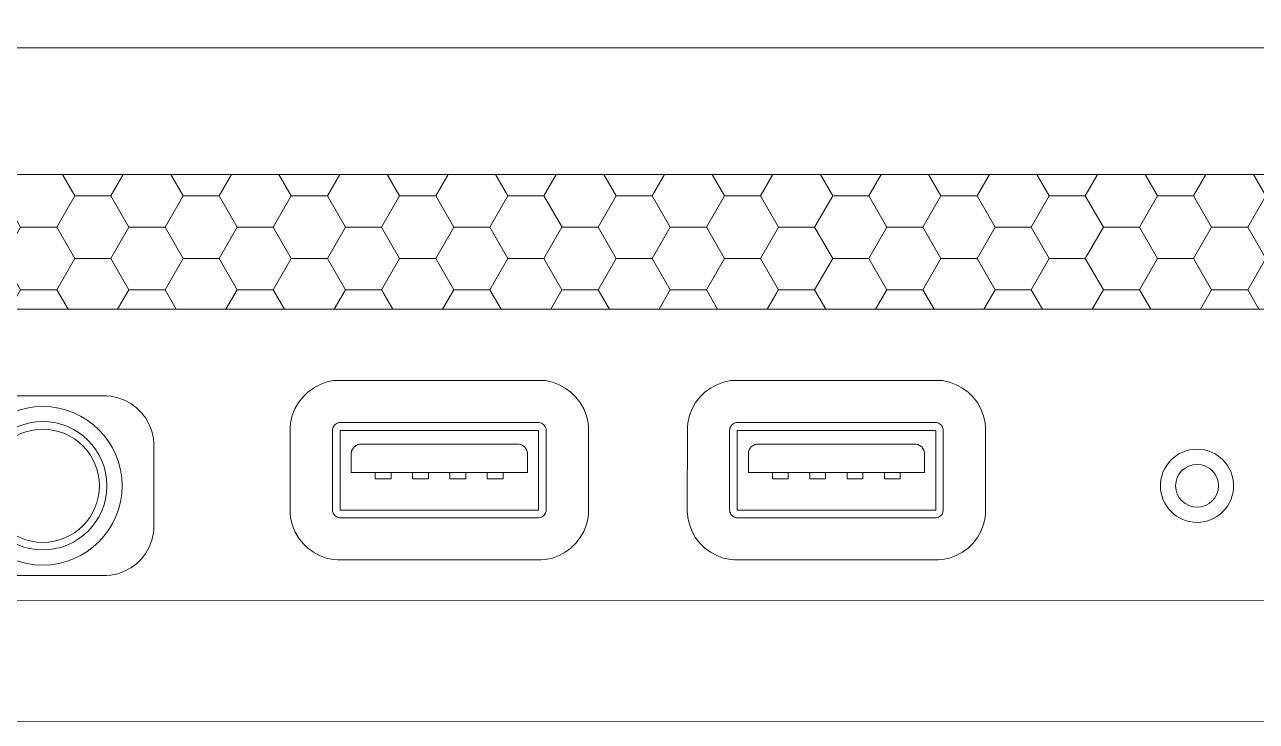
# Model space of a CAD drawing. Header units: millimetres. Extents: x -71336 to -33468, y -26189 to 22712.
# Drawn here: x -34472.3 to -34391, y -9265.5 to -9219.5 of the extents above; entities that cross this region are included whole.
import ezdxf

# ---------------------------------------------------------------- set-up
doc = ezdxf.new("R2010")
doc.units = ezdxf.units.MM
doc.set_wipeout_variables(frame=1)
doc.layers.add('SC - Equipment', color=7, linetype='Continuous', lineweight=13)
doc.layers.add('SC - Rack Layout - U-guides and centreline', color=5, linetype='Continuous', lineweight=13, plot=False)

# ---------------------------------------------------------------- blocks, each defined once
blk = doc.blocks.new('*U220')
at = {"layer": 'SC - Rack Layout - U-guides and centreline', "ltscale": 5}
blk.add_lwpolyline([(-300, 0), (300, 0)], dxfattribs=at)
blk = doc.blocks.new('*U221')
at = {"layer": 'SC - Rack Layout - U-guides and centreline', "color": 0, "linetype": 'ByBlock', "lineweight": -2, "transparency": 16777216}
for p in [(0, 311.15), (0, 266.7)]:
    blk.add_blockref('*U220', p, dxfattribs=at)
blk = doc.blocks.new('1U RACK SHELF - RACK LAYOUT')
at = {"layer": 'SC - Equipment', "flags": 128}
for points in [[(221.584, 7.952), (-221.522, 7.949)], [(222.422, 0.002), (-222.36, -0.002)]]:
    blk.add_lwpolyline(points, dxfattribs=at)
blk.add_wipeout([(-222.36, -0.002), (-222.36, 2.421), (-222.277, 2.429), (-222.18, 2.446), (-222.071, 2.473), (-221.967, 2.509), (-221.894, 2.541), (-221.824, 2.578), (-221.769, 2.613), (-221.705, 2.662), (-221.681, 2.683), (-221.637, 2.729), (-221.617, 2.754), (-221.607, 2.767), (-221.579, 2.835), (-221.556, 2.911), (-221.538, 2.986), (-221.527, 3.066), (-221.522, 3.149), (-221.522, 3.316), (-221.522, 7.949), (221.584, 7.949), (221.584, 3.164), (221.588, 3.085), (221.594, 3.029), (221.602, 2.981), (221.613, 2.93), (221.63, 2.872), (221.641, 2.839), (221.652, 2.811), (221.661, 2.789), (221.669, 2.77), (221.731, 2.698), (221.766, 2.666), (221.822, 2.623), (221.895, 2.577), (221.975, 2.535), (222.059, 2.501), (222.147, 2.473), (222.283, 2.441), (222.381, 2.428), (222.422, 2.424), (222.422, 0.002)])
blk = doc.blocks.new('1U BLANK PANEL - RACK LAYOUT')
blk.add_wipeout([(-241.3, 44.45), (241.3, 44.45), (241.3, 0), (-241.3, 0)])
at = {"layer": 'SC - Equipment'}
blk.add_line((241.3, 0), (-241.3, 0), dxfattribs=at)
blk = doc.blocks.new('*U281')
blk.add_blockref('1U BLANK PANEL - RACK LAYOUT', (0, -44.45))
blk = doc.blocks.new('MOOD MEDIA 246')
at = {"layer": 'SC - Equipment', "ltscale": 5}
h = blk.add_hatch(dxfattribs=at)
h.set_pattern_fill('HONEY', color=256, scale=0.75)
h.set_pattern_definition([(0, (34721.8029, 7083.4338), (3.571875, 2.06222298), [2.38125, -4.7625]), (120, (34721.8029, 7083.4338), (-3.57187499, 2.062223), [2.38125, -4.7625]), (60, (34721.8029, 7083.4338), (8e-09, 4.12444598), [-4.7625, 2.38125])])
h.paths.add_polyline_path([(-84, 27.194), (84, 27.194), (84, 36.078), (-84, 36.078)])
for p, q in [((84, 36.078), (-84, 36.078)), ((84, 3.078), (-84, 3.078)), ((0, 0), (-50, 0)), ((0, 0), (50, 0))]:
    blk.add_line(p, q, dxfattribs=at)
at = {"layer": 'SC - Equipment'}
for p, q in [((-17.165, 13.932), (-17.165, 19.199)), ((9.038, 13.932), (9.038, 19.199)), ((-29.526, 17.646), (-29.526, 16.417)), ((-17.899, 16.417), (-17.899, 17.646)), ((-3.324, 17.646), (-3.324, 16.417)), ((8.303, 16.417), (8.303, 17.646))]:
    blk.add_line(p, q, dxfattribs=at)
at = {"layer": 'SC - Equipment', "ltscale": 5}
for points in [[(-84, 27.194), (84, 27.194), (84, 36.078), (-84, 36.078)], [(-26.512, 3.078), (-23.488, 3.078), (-23.488, 1.485), (-26.512, 1.485)], [(23.488, 3.078), (26.512, 3.078), (26.512, 1.485), (23.488, 1.485)]]:
    blk.add_lwpolyline(points, close=True, dxfattribs=at)
at = {"layer": 'SC - Equipment'}
for points in [[(-30.432, 22.502), (-30.71, 22.482), (-31.175, 22.38), (-31.614, 22.217), (-32.022, 21.996), (-32.393, 21.722), (-32.723, 21.4), (-33.007, 21.032), (-33.24, 20.621), (-33.415, 20.172), (-33.525, 19.694), (-33.546, 19.408)], [(-16.994, 22.502), (-30.432, 22.502)], [(-13.88, 19.408), (-13.901, 19.693), (-14.01, 20.17), (-14.184, 20.619), (-14.417, 21.03), (-14.702, 21.398), (-15.032, 21.721), (-15.403, 21.995), (-15.811, 22.217), (-16.251, 22.381), (-16.716, 22.482), (-16.994, 22.502)], [(-4.23, 22.502), (-4.508, 22.482), (-4.972, 22.38), (-5.412, 22.217), (-5.819, 21.996), (-6.19, 21.722), (-6.52, 21.4), (-6.805, 21.032), (-7.038, 20.621), (-7.213, 20.172), (-7.322, 19.694), (-7.344, 19.408)], [(9.208, 22.502), (-4.23, 22.502)], [(12.323, 19.408), (12.301, 19.693), (12.192, 20.17), (12.018, 20.619), (11.785, 21.03), (11.501, 21.398), (11.17, 21.721), (10.799, 21.995), (10.391, 22.217), (9.951, 22.381), (9.487, 22.482), (9.208, 22.502)], [(-45.659, 21.471), (-54.097, 21.471)], [(-42.545, 18.377), (-42.566, 18.662), (-42.675, 19.14), (-42.85, 19.588), (-43.083, 19.999), (-43.367, 20.368), (-43.697, 20.691), (-44.068, 20.965), (-44.477, 21.186), (-44.916, 21.35), (-45.381, 21.451), (-45.659, 21.471)], [(-30.232, 19.719), (-30.311, 19.713), (-30.386, 19.697), (-30.456, 19.671), (-30.522, 19.635), (-30.581, 19.591), (-30.634, 19.54), (-30.678, 19.482), (-30.715, 19.418), (-30.742, 19.349), (-30.758, 19.276), (-30.764, 19.199)], [(-17.193, 19.719), (-30.232, 19.719)], [(-16.662, 19.199), (-16.667, 19.276), (-16.684, 19.349), (-16.711, 19.418), (-16.747, 19.482), (-16.792, 19.54), (-16.844, 19.591), (-16.904, 19.635), (-16.969, 19.671), (-17.04, 19.697), (-17.115, 19.713), (-17.193, 19.719)], [(-4.03, 19.719), (-4.108, 19.713), (-4.183, 19.697), (-4.254, 19.671), (-4.319, 19.635), (-4.379, 19.591), (-4.431, 19.54), (-4.476, 19.482), (-4.512, 19.418), (-4.539, 19.349), (-4.556, 19.276), (-4.562, 19.199)], [(9.009, 19.719), (-4.03, 19.719)], [(9.541, 19.199), (9.535, 19.276), (9.518, 19.349), (9.491, 19.418), (9.455, 19.482), (9.41, 19.54), (9.358, 19.591), (9.299, 19.635), (9.233, 19.671), (9.163, 19.697), (9.088, 19.713), (9.009, 19.719)], [(-33.546, 19.408), (-33.554, 13.73)], [(-30.764, 19.199), (-30.764, 13.953)], [(-16.662, 13.953), (-16.662, 19.199)], [(-13.88, 13.744), (-13.88, 19.408)], [(-7.344, 19.408), (-7.352, 13.73)], [(-4.562, 19.199), (-4.562, 13.953)], [(9.541, 13.953), (9.541, 19.199)], [(12.323, 13.744), (12.323, 19.408)], [(-42.545, 12.714), (-42.545, 18.377)], [(-29.428, 17.988), (-29.444, 17.964), (-29.459, 17.936), (-29.473, 17.906), (-29.485, 17.874), (-29.497, 17.841), (-29.506, 17.807), (-29.514, 17.772), (-29.521, 17.739), (-29.525, 17.706), (-29.527, 17.675), (-29.526, 17.646)], [(-28.857, 18.302), (-28.916, 18.301), (-28.976, 18.293), (-29.037, 18.279), (-29.097, 18.259), (-29.155, 18.233), (-29.212, 18.202), (-29.265, 18.166), (-29.314, 18.127), (-29.358, 18.084), (-29.397, 18.037), (-29.428, 17.988)], [(-18.569, 18.302), (-28.857, 18.302)], [(-17.998, 17.988), (-18.029, 18.037), (-18.068, 18.084), (-18.112, 18.127), (-18.161, 18.166), (-18.214, 18.202), (-18.27, 18.233), (-18.329, 18.259), (-18.389, 18.279), (-18.45, 18.293), (-18.51, 18.301), (-18.569, 18.302)], [(-17.899, 17.646), (-17.899, 17.675), (-17.901, 17.706), (-17.905, 17.739), (-17.911, 17.772), (-17.919, 17.807), (-17.929, 17.841), (-17.941, 17.874), (-17.953, 17.906), (-17.967, 17.936), (-17.982, 17.964), (-17.998, 17.988)], [(-3.226, 17.988), (-3.242, 17.964), (-3.256, 17.936), (-3.27, 17.906), (-3.283, 17.874), (-3.294, 17.841), (-3.304, 17.807), (-3.312, 17.772), (-3.318, 17.739), (-3.323, 17.706), (-3.324, 17.675), (-3.324, 17.646)], [(-2.654, 18.302), (-2.713, 18.301), (-2.774, 18.293), (-2.834, 18.279), (-2.894, 18.259), (-2.953, 18.233), (-3.009, 18.202), (-3.063, 18.166), (-3.112, 18.127), (-3.156, 18.084), (-3.194, 18.037), (-3.226, 17.988)], [(7.633, 18.302), (-2.654, 18.302)], [(8.204, 17.988), (8.173, 18.037), (8.135, 18.084), (8.09, 18.127), (8.041, 18.166), (7.988, 18.202), (7.932, 18.233), (7.873, 18.259), (7.813, 18.279), (7.753, 18.293), (7.692, 18.301), (7.633, 18.302)], [(8.303, 17.646), (8.304, 17.675), (8.302, 17.706), (8.298, 17.739), (8.291, 17.772), (8.283, 17.807), (8.273, 17.841), (8.262, 17.874), (8.249, 17.906), (8.235, 17.936), (8.22, 17.964), (8.204, 17.988)], [(-29.526, 16.417), (-17.899, 16.417)], [(-3.324, 16.417), (8.303, 16.417)], [(-30.764, 13.953), (-30.758, 13.876), (-30.742, 13.803), (-30.715, 13.734), (-30.678, 13.67), (-30.634, 13.612), (-30.581, 13.561), (-30.522, 13.517), (-30.456, 13.482), (-30.386, 13.455), (-30.311, 13.439), (-30.232, 13.433)], [(-17.193, 13.433), (-17.115, 13.439), (-17.04, 13.455), (-16.969, 13.482), (-16.904, 13.517), (-16.844, 13.561), (-16.792, 13.612), (-16.747, 13.67), (-16.711, 13.734), (-16.684, 13.803), (-16.667, 13.876), (-16.662, 13.953)], [(-4.562, 13.953), (-4.556, 13.876), (-4.539, 13.803), (-4.512, 13.734), (-4.476, 13.67), (-4.431, 13.612), (-4.379, 13.561), (-4.319, 13.517), (-4.254, 13.482), (-4.183, 13.455), (-4.108, 13.439), (-4.03, 13.433)], [(9.009, 13.433), (9.088, 13.439), (9.163, 13.455), (9.233, 13.482), (9.299, 13.517), (9.358, 13.561), (9.41, 13.612), (9.455, 13.67), (9.491, 13.734), (9.518, 13.803), (9.535, 13.876), (9.541, 13.953)], [(-33.546, 13.744), (-33.525, 13.458), (-33.415, 12.98), (-33.24, 12.531), (-33.007, 12.12), (-32.722, 11.752), (-32.392, 11.43), (-32.021, 11.156), (-31.613, 10.936), (-31.174, 10.772), (-30.71, 10.671), (-30.432, 10.651)], [(-30.232, 13.433), (-17.193, 13.433)], [(-16.994, 10.651), (-16.716, 10.671), (-16.252, 10.772), (-15.812, 10.936), (-15.404, 11.157), (-15.032, 11.431), (-14.702, 11.754), (-14.418, 12.122), (-14.185, 12.533), (-14.01, 12.982), (-13.901, 13.459), (-13.88, 13.744)], [(-7.344, 13.744), (-7.322, 13.458), (-7.213, 12.98), (-7.038, 12.531), (-6.804, 12.12), (-6.52, 11.752), (-6.19, 11.43), (-5.819, 11.156), (-5.411, 10.936), (-4.972, 10.772), (-4.508, 10.671), (-4.229, 10.651)], [(-4.03, 13.433), (9.009, 13.433)], [(9.208, 10.651), (9.487, 10.671), (9.951, 10.772), (10.39, 10.936), (10.798, 11.157), (11.17, 11.431), (11.5, 11.754), (11.785, 12.122), (12.018, 12.533), (12.192, 12.982), (12.301, 13.459), (12.323, 13.744)], [(-45.659, 9.62), (-45.381, 9.64), (-44.917, 9.741), (-44.477, 9.905), (-44.069, 10.126), (-43.698, 10.4), (-43.367, 10.723), (-43.083, 11.092), (-42.85, 11.503), (-42.675, 11.951), (-42.566, 12.429), (-42.545, 12.714)], [(-30.432, 10.651), (-16.994, 10.651)], [(-4.229, 10.651), (9.208, 10.651)], [(-54.097, 9.62), (-45.659, 9.62)]]:
    blk.add_lwpolyline(points, dxfattribs=at)
at = {"layer": 'SC - Equipment', "flags": 128}
for points in [[(-30.26, 19.199), (-30.261, 13.932)], [(-17.165, 19.199), (-30.26, 19.199)], [(-4.058, 19.199), (-4.059, 13.932)], [(9.038, 19.199), (-4.058, 19.199)], [(-27.936, 16.417), (-27.936, 16.007)], [(-26.889, 16.007), (-26.889, 16.417)], [(-25.474, 16.417), (-25.474, 16.007)], [(-24.427, 16.007), (-24.427, 16.417)], [(-23.013, 16.417), (-23.013, 16.007)], [(-21.965, 16.007), (-21.965, 16.417)], [(-20.551, 16.417), (-20.551, 16.007)], [(-19.504, 16.007), (-19.504, 16.417)], [(-1.734, 16.417), (-1.734, 16.007)], [(-0.686, 16.007), (-0.686, 16.417)], [(0.728, 16.417), (0.728, 16.007)], [(1.775, 16.007), (1.775, 16.417)], [(3.189, 16.417), (3.189, 16.007)], [(4.237, 16.007), (4.237, 16.417)], [(5.651, 16.417), (5.651, 16.007)], [(6.698, 16.007), (6.698, 16.417)], [(-27.936, 16.007), (-26.889, 16.007)], [(-25.474, 16.007), (-24.427, 16.007)], [(-23.013, 16.007), (-21.965, 16.007)], [(-20.551, 16.007), (-19.504, 16.007)], [(-1.734, 16.007), (-0.686, 16.007)], [(0.728, 16.007), (1.775, 16.007)], [(3.189, 16.007), (4.237, 16.007)], [(5.651, 16.007), (6.698, 16.007)], [(-30.261, 13.932), (-17.165, 13.932)], [(-4.059, 13.932), (9.038, 13.932)]]:
    blk.add_lwpolyline(points, dxfattribs=at)
at = {"layer": 'SC - Equipment', "ltscale": 5}
blk.add_lwpolyline([(-50, 0), (-50, 1.485), (50, 1.485), (50, 0)], dxfattribs=at)
for centre, radius in [((-49.878, 15.545), 5.234), ((-49.878, 15.545), 4.234), ((-49.878, 15.545), 3.734), ((26.28, 15.545), 2.413), ((26.28, 15.545), 1.413)]:
    blk.add_circle(centre, radius, dxfattribs=at)

msp = doc.modelspace()

# ---------------------------------------------------------------- block references
msp.add_blockref('MOOD MEDIA 246', (-34421.219, -9265.478))
at = {"layer": 'SC - Rack Layout - U-guides and centreline'}
msp.add_blockref('*U221', (-34297.756, -9532.178), dxfattribs=at)

# ---------------------------------------------------------------- next in the draw order: block references
msp.add_blockref('1U RACK SHELF - RACK LAYOUT', (-34297.756, -9265.476))

# ---------------------------------------------------------------- next in the draw order: block references
at = {"layer": 'SC - Equipment'}
msp.add_blockref('*U281', (-34297.756, -9176.578), dxfattribs=at)

doc.saveas('drawing.dxf')
